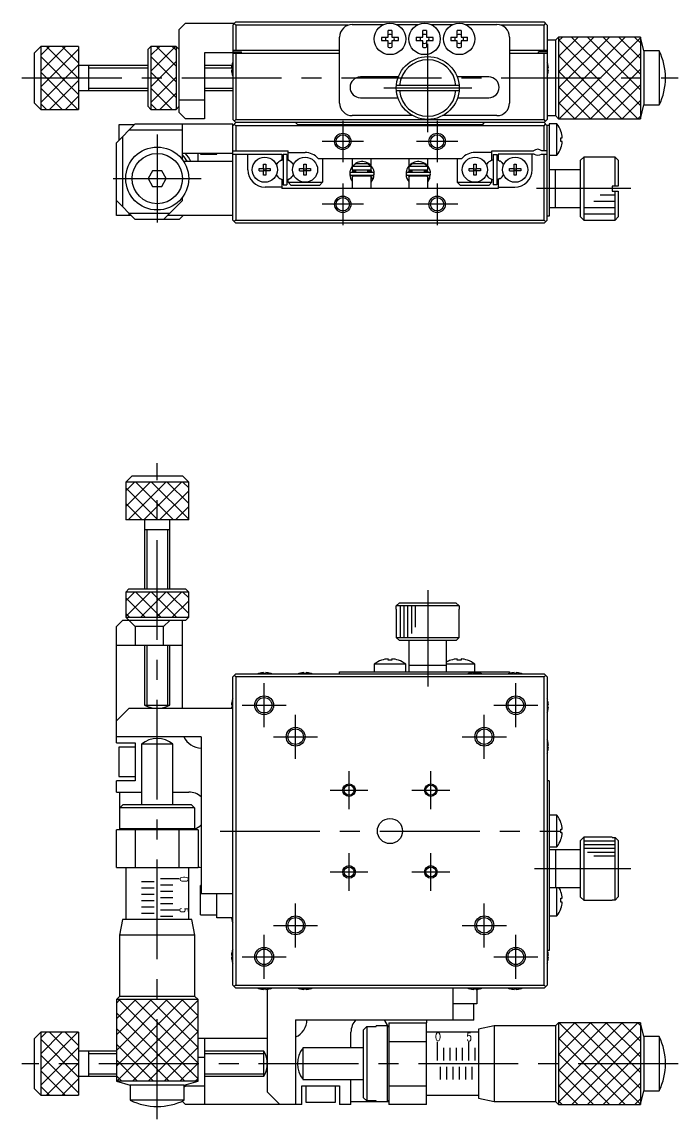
# Model space of a CAD drawing. Extents: x 0 to 426, y -8 to 269.
# Drawn here: x 87 to 191.3, y 94.5 to 269 of the extents above; entities that cross this region are included whole.
import ezdxf

# ---------------------------------------------------------------- set-up
doc = ezdxf.new("R2010")
doc.units = 0
doc.header["$LTSCALE"] = 0.5
doc.linetypes.add('CENTER', pattern=[50.8, 31.75, -6.35, 6.35, -6.35])
for name, color, linetype in [('MSM_CENTER', 1, 'CENTER'), ('MSM_CONTINUOUS', 7, 'CONTINUOUS'), ('MSM_NARROW', 5, 'CONTINUOUS')]:
    doc.layers.add(name, color=color, linetype=linetype)
doc.styles.get("Standard").update_dxf_attribs({"font": 'txt.shx', "height": 3, "bigfont": 'bigfont.shx'})

msp = doc.modelspace()

# ---------------------------------------------------------------- linework, layer by layer
at = {"layer": 'MSM_CENTER'}
for p, q in [((151.47, 251.49), (151.47, 265.49)), ((86.97, 260.09), (191.27, 260.09)), ((144.47, 258.49), (158.47, 258.49)), ((137.97, 253.29), (137.97, 246.69)), ((152.97, 253.29), (152.97, 246.69)), ((108.47, 251.09), (108.47, 237.09)), ((141.27, 249.99), (134.67, 249.99)), ((156.27, 249.99), (149.67, 249.99)), ((101.47, 244.09), (115.47, 244.09)), ((137.97, 243.29), (137.97, 236.69)), ((152.97, 243.29), (152.97, 236.69)), ((183.77, 242.49), (168.77, 242.49)), ((141.27, 239.99), (134.67, 239.99)), ((156.27, 239.99), (149.67, 239.99)), ((108.47, 94.53), (108.47, 198.83)), ((151.47, 178.63), (151.47, 163.33)), ((125.47, 156.83), (125.47, 163.83)), ((165.47, 156.83), (165.47, 163.83)), ((121.97, 160.33), (128.97, 160.33)), ((130.47, 151.83), (130.47, 158.83)), ((160.47, 151.83), (160.47, 158.83)), ((161.97, 160.33), (168.97, 160.33)), ((126.97, 155.33), (133.97, 155.33)), ((156.97, 155.33), (163.97, 155.33)), ((138.97, 143.83), (138.97, 149.83)), ((151.97, 143.83), (151.97, 149.83)), ((135.97, 146.83), (141.97, 146.83)), ((148.97, 146.83), (154.97, 146.83)), ((118.47, 140.33), (172.47, 140.33)), ((138.97, 130.83), (138.97, 136.83)), ((151.97, 130.83), (151.97, 136.83)), ((135.97, 133.83), (141.97, 133.83)), ((148.97, 133.83), (154.97, 133.83)), ((183.77, 134.33), (168.47, 134.33)), ((130.47, 121.83), (130.47, 128.83)), ((160.47, 121.83), (160.47, 128.83)), ((126.97, 125.33), (133.97, 125.33)), ((156.97, 125.33), (163.97, 125.33)), ((125.47, 116.83), (125.47, 123.83)), ((165.47, 116.83), (165.47, 123.83)), ((121.97, 120.33), (128.97, 120.33)), ((161.97, 120.33), (168.97, 120.33)), ((191.27, 103.33), (86.97, 103.33))]:
    msp.add_line(p, q, dxfattribs=at)
at = {"layer": 'MSM_CONTINUOUS'}
for p, q in [((112.97, 268.79), (111.97, 267.79)), ((112.97, 268.79), (120.77, 268.79)), ((120.47, 268.49), (120.97, 268.99)), ((120.72, 268.74), (120.97, 268.49)), ((120.97, 268.99), (169.97, 268.99)), ((169.97, 268.99), (170.47, 268.49)), ((169.97, 268.49), (170.22, 268.74)), ((111.97, 254.59), (111.97, 267.79)), ((120.47, 268.49), (120.47, 253.49)), ((138.84, 268.49), (120.97, 268.49)), ((120.97, 268.49), (120.97, 264.49)), ((139.47, 268.59), (144.49, 268.59)), ((145.17, 266.59), (145.17, 267.61)), ((145.77, 267.61), (145.77, 266.59)), ((146.45, 268.59), (149.99, 268.59)), ((150.67, 266.59), (150.67, 267.61)), ((151.27, 267.61), (151.27, 266.59)), ((151.95, 268.59), (155.49, 268.59)), ((156.17, 266.59), (156.17, 267.61)), ((156.77, 267.61), (156.77, 266.59)), ((157.45, 268.59), (162.47, 268.59)), ((169.97, 268.49), (163.09, 268.49)), ((169.97, 264.49), (169.97, 268.49)), ((170.47, 268.49), (170.47, 253.49)), ((137.47, 256.09), (137.47, 266.59)), ((144.15, 266.59), (145.17, 266.59)), ((145.17, 265.99), (144.15, 265.99)), ((145.17, 264.98), (145.17, 265.99)), ((145.77, 266.59), (146.78, 266.59)), ((145.77, 265.99), (145.77, 264.98)), ((146.78, 265.99), (145.77, 265.99)), ((149.65, 266.59), (150.67, 266.59)), ((150.67, 265.99), (149.65, 265.99)), ((150.67, 264.98), (150.67, 265.99)), ((151.27, 266.59), (152.28, 266.59)), ((151.27, 265.99), (151.27, 264.98)), ((152.28, 265.99), (151.27, 265.99)), ((155.15, 266.59), (156.17, 266.59)), ((156.17, 265.99), (155.15, 265.99)), ((156.17, 264.98), (156.17, 265.99)), ((156.77, 266.59), (157.78, 266.59)), ((156.77, 265.99), (156.77, 264.98)), ((157.78, 265.99), (156.77, 265.99)), ((164.47, 266.59), (164.47, 256.09)), ((171.77, 266.09), (170.47, 266.09)), ((172.27, 266.59), (171.77, 266.09)), ((171.77, 266.09), (171.77, 254.09)), ((172.27, 266.59), (172.27, 253.59)), ((185.27, 266.59), (172.27, 266.59)), ((185.27, 266.59), (185.27, 253.59)), ((185.85, 264.39), (185.27, 266.59)), ((89.97, 265.09), (88.97, 264.09)), ((88.97, 256.09), (88.97, 264.09)), ((89.97, 265.09), (89.97, 255.09)), ((95.97, 265.09), (89.97, 265.09)), ((95.97, 265.09), (95.97, 255.09)), ((107.47, 265.09), (106.97, 264.59)), ((106.97, 264.59), (106.97, 255.59)), ((107.47, 265.09), (107.47, 255.09)), ((111.47, 265.09), (107.47, 265.09)), ((111.47, 265.09), (111.47, 255.09)), ((111.97, 264.59), (111.47, 265.09)), ((115.97, 264.09), (115.97, 253.59)), ((120.47, 264.09), (115.97, 264.09)), ((120.47, 264.49), (137.47, 264.49)), ((120.47, 264.24), (121.87, 264.24)), ((137.47, 263.99), (120.47, 263.99)), ((120.97, 263.99), (120.97, 253.49)), ((121.87, 263.99), (121.87, 264.24)), ((164.47, 264.49), (170.47, 264.49)), ((170.47, 263.99), (164.47, 263.99)), ((170.47, 264.24), (169.07, 264.24)), ((169.07, 263.99), (169.07, 264.24)), ((169.97, 253.49), (169.97, 263.99)), ((185.85, 264.39), (185.85, 255.79)), ((188.27, 264.39), (185.85, 264.39)), ((188.27, 264.39), (188.27, 255.79)), ((106.97, 262.09), (95.97, 262.09)), ((97.57, 262.09), (97.57, 258.09)), ((120.33, 262.09), (115.97, 262.09)), ((120.39, 262.38), (120.4, 262.38)), ((170.53, 262.38), (170.54, 262.38)), ((120.28, 261.67), (120.4, 261.67)), ((120.4, 261.31), (120.28, 261.31)), ((120.4, 260.61), (120.39, 260.6)), ((120.4, 261.67), (120.4, 261.31)), ((146.78, 260.24), (140.77, 260.24)), ((161.17, 260.24), (156.15, 260.24)), ((170.53, 261.67), (170.66, 261.67)), ((170.53, 261.31), (170.53, 261.67)), ((170.66, 261.31), (170.53, 261.31)), ((170.54, 260.6), (170.53, 260.61)), ((156.45, 258.89), (146.48, 258.89)), ((95.97, 258.09), (106.97, 258.09)), ((111.97, 256.59), (115.97, 256.59)), ((115.97, 258.09), (120.47, 258.09)), ((140.77, 256.94), (146.71, 256.94)), ((146.48, 258.09), (156.45, 258.09)), ((156.22, 256.94), (161.17, 256.94)), ((88.97, 256.09), (89.97, 255.09)), ((89.97, 255.09), (95.97, 255.09)), ((106.97, 255.59), (107.47, 255.09)), ((107.47, 255.09), (111.47, 255.09)), ((111.47, 255.09), (111.97, 255.59)), ((185.27, 253.59), (185.85, 255.79)), ((185.85, 255.79), (188.27, 255.79)), ((112.97, 253.59), (111.97, 254.59)), ((115.97, 253.59), (112.97, 253.59)), ((120.97, 252.99), (120.47, 253.49)), ((120.47, 252.49), (120.97, 252.99)), ((120.97, 253.49), (120.72, 253.24)), ((120.97, 253.49), (169.97, 253.49)), ((169.97, 252.99), (120.97, 252.99)), ((130.82, 252.64), (130.47, 252.99)), ((149.09, 254.09), (139.47, 254.09)), ((162.47, 254.09), (153.84, 254.09)), ((160.47, 252.99), (160.12, 252.64)), ((170.22, 253.24), (169.97, 253.49)), ((170.47, 253.49), (169.97, 252.99)), ((169.97, 252.99), (170.47, 252.49)), ((170.47, 254.09), (171.77, 254.09)), ((171.77, 254.09), (172.27, 253.59)), ((172.27, 253.68), (172.35, 253.59)), ((172.27, 253.59), (185.27, 253.59)), ((104.97, 252.79), (101.97, 249.79)), ((104.82, 252.64), (102.37, 252.64)), ((102.37, 252.64), (102.37, 250.19)), ((112.47, 251.79), (103.97, 251.79)), ((104.97, 252.79), (120.47, 252.79)), ((112.47, 247.09), (112.47, 252.79)), ((120.47, 248.09), (120.47, 252.79)), ((120.72, 252.74), (120.97, 252.49)), ((169.97, 252.49), (120.97, 252.49)), ((120.97, 252.49), (120.97, 248.49)), ((160.12, 252.64), (130.82, 252.64)), ((169.97, 252.49), (170.22, 252.74)), ((169.97, 248.49), (169.97, 252.49)), ((170.47, 237.49), (170.47, 252.59)), ((170.47, 252.59), (170.77, 252.59)), ((170.77, 252.79), (170.77, 238.09)), ((171.99, 252.79), (170.77, 252.79)), ((171.99, 247.79), (171.99, 252.79)), ((172.63, 251.61), (172.63, 251.64)), ((101.97, 238.19), (101.97, 249.79)), ((102.97, 250.79), (102.97, 239.59)), ((172.63, 249.99), (172.63, 250.59)), ((172.63, 250.59), (172.84, 250.59)), ((172.84, 249.99), (172.63, 249.99)), ((120.47, 248.09), (112.47, 248.09)), ((114.97, 246.79), (114.97, 248.09)), ((115.37, 248.09), (115.37, 247.94)), ((115.37, 247.94), (117.97, 247.94)), ((117.97, 247.94), (117.97, 248.09)), ((120.47, 248.49), (129.27, 248.49)), ((120.47, 237.49), (120.47, 247.99)), ((120.47, 247.99), (128.27, 247.99)), ((120.97, 247.99), (120.97, 237.49)), ((122.87, 245.49), (122.87, 247.99)), ((128.27, 247.99), (128.27, 247.04)), ((128.47, 247.89), (128.47, 243.09)), ((129.07, 247.89), (128.47, 247.89)), ((129.07, 247.89), (129.07, 243.09)), ((129.27, 247.04), (129.27, 248.49)), ((129.27, 248.24), (131.97, 248.24)), ((161.67, 248.24), (158.97, 248.24)), ((161.67, 248.49), (168.3, 248.49)), ((161.67, 247.04), (161.67, 248.49)), ((161.87, 247.89), (161.87, 243.09)), ((161.87, 247.89), (162.47, 247.89)), ((162.47, 247.89), (162.47, 243.09)), ((168.37, 247.99), (162.67, 247.99)), ((162.67, 247.99), (162.67, 247.04)), ((168.07, 245.49), (168.07, 247.99)), ((169.57, 247.99), (170.47, 247.99)), ((170.47, 248.49), (169.63, 248.49)), ((169.97, 237.49), (169.97, 247.99)), ((170.77, 247.79), (171.99, 247.79)), ((172.63, 248.94), (172.63, 248.98)), ((120.47, 246.79), (112.67, 246.79)), ((125.39, 246.38), (125.75, 246.38)), ((125.39, 245.67), (125.39, 246.38)), ((125.75, 246.38), (125.75, 245.67)), ((128.27, 247.04), (127.97, 246.87)), ((129.56, 246.87), (129.27, 247.04)), ((131.79, 246.38), (132.15, 246.38)), ((131.79, 245.67), (131.79, 246.38)), ((132.15, 246.38), (132.15, 245.67)), ((134.04, 247.29), (156.89, 247.29)), ((134.77, 247.29), (134.77, 243.49)), ((140.04, 246.51), (139.46, 245.99)), ((139.47, 247.29), (139.47, 245.49)), ((139.52, 245.99), (140.05, 246.49)), ((140.05, 246.49), (141.88, 246.49)), ((141.88, 246.49), (142.41, 245.99)), ((142.47, 246.15), (142.47, 247.29)), ((142.47, 246.15), (142.47, 246.15)), ((142.47, 246.15), (142.47, 246.15)), ((148.47, 247.29), (148.47, 246.08)), ((148.47, 246.08), (148.47, 246.07)), ((148.47, 246.07), (148.47, 246.07)), ((148.52, 245.99), (149.05, 246.49)), ((149.05, 246.49), (150.88, 246.49)), ((150.88, 246.49), (151.41, 245.99)), ((151.47, 246.09), (151.47, 247.29)), ((151.47, 246.09), (151.47, 246.09)), ((156.17, 247.29), (156.17, 243.49)), ((158.79, 245.67), (158.79, 246.38)), ((158.79, 246.38), (159.15, 246.38)), ((159.15, 246.38), (159.15, 245.67)), ((161.37, 246.87), (161.67, 247.04)), ((162.67, 247.04), (162.96, 246.87)), ((165.19, 245.67), (165.19, 246.38)), ((165.19, 246.38), (165.55, 246.38)), ((165.55, 246.38), (165.55, 245.67)), ((176.27, 247.49), (175.77, 246.99)), ((175.77, 237.99), (175.77, 246.99)), ((176.27, 247.49), (176.27, 237.49)), ((181.27, 247.49), (176.27, 247.49)), ((181.27, 242.89), (181.27, 247.49)), ((181.77, 246.99), (181.27, 247.49)), ((181.77, 246.99), (181.77, 242.89)), ((107.74, 245.34), (107.02, 244.09)), ((109.19, 245.34), (107.74, 245.34)), ((109.91, 244.09), (109.19, 245.34)), ((124.68, 245.31), (124.68, 245.67)), ((124.68, 245.67), (125.39, 245.67)), ((124.68, 245.31), (125.39, 245.31)), ((125.4, 245.66), (125.39, 245.67)), ((125.4, 245.32), (125.39, 245.31)), ((125.39, 244.61), (125.39, 245.31)), ((125.75, 244.61), (125.39, 244.61)), ((125.4, 245.32), (125.4, 245.66)), ((125.4, 245.66), (125.73, 245.66)), ((125.73, 245.32), (125.4, 245.32)), ((125.73, 245.66), (125.75, 245.67)), ((125.73, 245.66), (125.73, 245.32)), ((125.73, 245.32), (125.75, 245.31)), ((125.75, 245.67), (126.45, 245.67)), ((126.45, 245.31), (125.75, 245.31)), ((125.75, 245.31), (125.75, 244.61)), ((126.45, 245.67), (126.45, 245.31)), ((131.08, 245.67), (131.79, 245.67)), ((131.08, 245.31), (131.08, 245.67)), ((131.08, 245.31), (131.79, 245.31)), ((131.8, 245.66), (131.79, 245.67)), ((131.8, 245.32), (131.79, 245.31)), ((131.79, 244.61), (131.79, 245.31)), ((132.15, 244.61), (131.79, 244.61)), ((131.8, 245.66), (132.13, 245.66)), ((131.8, 245.32), (131.8, 245.66)), ((132.13, 245.32), (131.8, 245.32)), ((132.13, 245.66), (132.15, 245.67)), ((132.13, 245.66), (132.13, 245.32)), ((132.13, 245.32), (132.15, 245.31)), ((132.15, 245.67), (132.85, 245.67)), ((132.85, 245.31), (132.15, 245.31)), ((132.15, 245.31), (132.15, 244.61)), ((132.85, 245.67), (132.85, 245.31)), ((139.08, 244.81), (139.09, 244.71)), ((142.78, 245.03), (139.28, 245.03)), ((139.28, 244.63), (142.78, 244.63)), ((142.47, 245.99), (139.47, 245.99)), ((139.47, 245.49), (142.47, 245.49)), ((139.47, 244.49), (139.47, 242.49)), ((142.47, 244.49), (139.47, 244.49)), ((139.49, 245.03), (139.63, 245.49)), ((139.52, 244.49), (139.49, 244.63)), ((139.55, 245.29), (139.97, 245.29)), ((139.63, 244.49), (139.88, 244.63)), ((139.97, 245.49), (139.97, 245.03)), ((139.97, 244.63), (139.97, 244.49)), ((141.97, 245.03), (141.97, 245.49)), ((141.97, 245.29), (142.47, 245.29)), ((141.97, 244.49), (141.97, 244.63)), ((142.18, 244.63), (142.43, 244.49)), ((142.43, 245.49), (142.57, 245.03)), ((142.47, 245.49), (142.47, 245.99)), ((142.47, 245.29), (142.47, 245.42)), ((142.47, 242.49), (142.47, 244.49)), ((142.47, 244.43), (142.47, 244.24)), ((142.81, 244.63), (142.81, 244.63)), ((142.83, 244.6), (142.81, 244.63)), ((142.82, 244.06), (142.98, 244.8)), ((142.84, 244.57), (142.83, 244.6)), ((142.85, 244.53), (142.84, 244.57)), ((142.86, 244.5), (142.85, 244.53)), ((142.87, 244.47), (142.86, 244.5)), ((142.87, 244.43), (142.87, 244.47)), ((142.88, 244.4), (142.87, 244.43)), ((142.87, 244.23), (142.88, 244.26)), ((142.88, 244.36), (142.88, 244.4)), ((142.88, 244.33), (142.88, 244.36)), ((142.88, 244.3), (142.88, 244.33)), ((142.88, 244.26), (142.88, 244.3)), ((148.02, 244.82), (148.03, 244.72)), ((151.72, 245.04), (148.22, 245.04)), ((148.22, 244.64), (151.72, 244.64)), ((148.44, 245.04), (148.57, 245.49)), ((148.46, 244.49), (148.44, 244.64)), ((148.47, 244.48), (148.46, 244.49)), ((148.47, 245.99), (148.47, 245.49)), ((151.47, 245.99), (148.47, 245.99)), ((148.47, 245.49), (151.47, 245.49)), ((151.47, 244.49), (148.47, 244.49)), ((148.47, 244.49), (148.47, 242.49)), ((148.49, 245.29), (148.97, 245.29)), ((148.57, 244.49), (148.82, 244.64)), ((148.97, 245.49), (148.97, 245.04)), ((148.97, 244.64), (148.97, 244.49)), ((150.97, 245.04), (150.97, 245.49)), ((150.97, 245.29), (151.47, 245.29)), ((150.97, 244.49), (150.97, 244.64)), ((151.12, 244.64), (151.38, 244.49)), ((151.38, 245.49), (151.51, 245.04)), ((151.47, 245.49), (151.47, 245.99)), ((151.47, 242.49), (151.47, 244.49)), ((151.76, 244.64), (151.75, 244.64)), ((151.76, 244.07), (151.92, 244.81)), ((151.77, 244.61), (151.76, 244.64)), ((151.78, 244.58), (151.77, 244.61)), ((151.79, 244.54), (151.78, 244.58)), ((151.8, 244.51), (151.79, 244.54)), ((151.81, 244.48), (151.8, 244.51)), ((151.81, 244.44), (151.81, 244.48)), ((151.82, 244.41), (151.81, 244.44)), ((151.81, 244.24), (151.82, 244.27)), ((151.82, 244.38), (151.82, 244.41)), ((151.82, 244.34), (151.82, 244.38)), ((151.82, 244.31), (151.82, 244.34)), ((151.82, 244.27), (151.82, 244.31)), ((158.08, 245.67), (158.79, 245.67)), ((158.08, 245.31), (158.08, 245.67)), ((158.08, 245.31), (158.79, 245.31)), ((158.8, 245.66), (158.79, 245.67)), ((158.8, 245.32), (158.79, 245.31)), ((158.79, 244.61), (158.79, 245.31)), ((159.15, 244.61), (158.79, 244.61)), ((158.8, 245.32), (158.8, 245.66)), ((158.8, 245.66), (159.13, 245.66)), ((159.13, 245.32), (158.8, 245.32)), ((159.13, 245.66), (159.15, 245.67)), ((159.13, 245.66), (159.13, 245.32)), ((159.13, 245.32), (159.15, 245.31)), ((159.15, 245.67), (159.85, 245.67)), ((159.85, 245.31), (159.15, 245.31)), ((159.15, 245.31), (159.15, 244.61)), ((159.85, 245.67), (159.85, 245.31)), ((164.48, 245.31), (164.48, 245.67)), ((164.48, 245.67), (165.19, 245.67)), ((164.48, 245.31), (165.19, 245.31)), ((165.2, 245.66), (165.19, 245.67)), ((165.2, 245.32), (165.19, 245.31)), ((165.19, 244.61), (165.19, 245.31)), ((165.55, 244.61), (165.19, 244.61)), ((165.2, 245.32), (165.2, 245.66)), ((165.2, 245.66), (165.53, 245.66)), ((165.53, 245.32), (165.2, 245.32)), ((165.53, 245.66), (165.55, 245.67)), ((165.53, 245.66), (165.53, 245.32)), ((165.53, 245.32), (165.55, 245.31)), ((165.55, 245.67), (166.25, 245.67)), ((166.25, 245.31), (165.55, 245.31)), ((165.55, 245.31), (165.55, 244.61)), ((166.25, 245.67), (166.25, 245.31)), ((175.77, 245.49), (170.77, 245.49)), ((171.77, 239.49), (171.77, 245.49)), ((107.02, 244.09), (107.74, 242.84)), ((107.74, 242.84), (109.19, 242.84)), ((109.19, 242.84), (109.91, 244.09)), ((128.27, 242.74), (125.62, 242.74)), ((127.97, 244.12), (128.27, 243.95)), ((128.27, 243.95), (128.27, 242.49)), ((128.47, 243.09), (129.07, 243.09)), ((129.27, 243.95), (129.56, 244.12)), ((129.27, 243.49), (129.27, 243.95)), ((129.27, 243.49), (134.77, 243.49)), ((129.77, 242.99), (129.27, 243.49)), ((134.27, 242.99), (129.77, 242.99)), ((134.77, 243.49), (134.27, 242.99)), ((139.22, 244.12), (139.22, 244.12)), ((139.22, 244.12), (139.22, 244.12)), ((139.22, 244.12), (139.22, 244.11)), ((139.22, 244.12), (139.22, 244.12)), ((139.22, 244.12), (139.22, 244.12)), ((139.22, 244.12), (139.22, 244.12)), ((139.22, 244.11), (139.24, 244.06)), ((139.22, 244.11), (139.22, 244.11)), ((139.22, 244.11), (139.22, 244.11)), ((139.24, 244.06), (139.24, 244.06)), ((139.24, 244.06), (139.24, 244.06)), ((139.24, 244.06), (139.26, 244.01)), ((142.47, 244.2), (142.47, 244.21)), ((142.48, 244.2), (142.47, 244.2)), ((142.82, 244.05), (142.47, 244.19)), ((142.47, 243.51), (142.82, 244.06)), ((142.48, 244.19), (142.48, 244.2)), ((142.49, 244.19), (142.48, 244.19)), ((142.5, 244.18), (142.49, 244.19)), ((142.51, 244.18), (142.5, 244.18)), ((142.52, 244.17), (142.51, 244.18)), ((142.53, 244.16), (142.52, 244.17)), ((142.54, 244.16), (142.53, 244.16)), ((142.56, 244.15), (142.54, 244.16)), ((142.57, 244.15), (142.56, 244.15)), ((142.58, 244.14), (142.57, 244.15)), ((142.6, 244.13), (142.58, 244.14)), ((142.61, 244.13), (142.6, 244.13)), ((142.63, 244.12), (142.61, 244.13)), ((142.64, 244.11), (142.63, 244.12)), ((142.65, 244.11), (142.64, 244.11)), ((142.67, 244.1), (142.65, 244.11)), ((142.68, 244.1), (142.67, 244.1)), ((142.7, 244.09), (142.68, 244.1)), ((142.71, 244.09), (142.7, 244.09)), ((142.72, 244.08), (142.71, 244.09)), ((142.74, 244.08), (142.72, 244.08)), ((142.75, 244.07), (142.74, 244.08)), ((142.76, 244.07), (142.75, 244.07)), ((142.77, 244.07), (142.76, 244.07)), ((142.78, 244.06), (142.77, 244.07)), ((142.79, 244.06), (142.78, 244.06)), ((142.8, 244.06), (142.79, 244.06)), ((142.8, 244.06), (142.8, 244.06)), ((142.81, 244.06), (142.8, 244.06)), ((142.82, 244.06), (142.81, 244.06)), ((142.82, 244.06), (142.84, 244.09)), ((142.82, 244.06), (142.82, 244.06)), ((142.82, 244.06), (142.82, 244.06)), ((142.82, 244.06), (142.82, 244.06)), ((142.82, 244.06), (142.82, 244.06)), ((142.84, 244.09), (142.85, 244.13)), ((142.85, 244.13), (142.86, 244.16)), ((142.86, 244.16), (142.87, 244.19)), ((142.87, 244.19), (142.87, 244.23)), ((148.16, 244.13), (148.16, 244.12)), ((148.16, 244.13), (148.16, 244.13)), ((148.16, 244.13), (148.16, 244.13)), ((148.16, 244.13), (148.16, 244.13)), ((148.16, 244.13), (148.16, 244.13)), ((148.16, 244.13), (148.16, 244.13)), ((148.16, 244.12), (148.18, 244.07)), ((148.16, 244.12), (148.16, 244.12)), ((148.16, 244.12), (148.16, 244.12)), ((148.18, 244.07), (148.18, 244.08)), ((148.18, 244.08), (148.18, 244.08)), ((148.18, 244.07), (148.21, 244.02)), ((151.48, 244.17), (151.47, 244.18)), ((151.76, 244.07), (151.47, 244.17)), ((151.47, 243.59), (151.77, 244.07)), ((151.49, 244.17), (151.48, 244.17)), ((151.5, 244.16), (151.49, 244.17)), ((151.52, 244.15), (151.5, 244.16)), ((151.53, 244.15), (151.52, 244.15)), ((151.54, 244.14), (151.53, 244.15)), ((151.56, 244.13), (151.54, 244.14)), ((151.57, 244.13), (151.56, 244.13)), ((151.59, 244.12), (151.57, 244.13)), ((151.6, 244.12), (151.59, 244.12)), ((151.62, 244.11), (151.6, 244.12)), ((151.63, 244.1), (151.62, 244.11)), ((151.65, 244.1), (151.63, 244.1)), ((151.66, 244.09), (151.65, 244.1)), ((151.67, 244.09), (151.66, 244.09)), ((151.69, 244.09), (151.67, 244.09)), ((151.7, 244.08), (151.69, 244.09)), ((151.71, 244.08), (151.7, 244.08)), ((151.72, 244.08), (151.71, 244.08)), ((151.73, 244.07), (151.72, 244.08)), ((151.74, 244.07), (151.73, 244.07)), ((151.75, 244.07), (151.74, 244.07)), ((151.75, 244.07), (151.75, 244.07)), ((151.76, 244.07), (151.75, 244.07)), ((151.76, 244.07), (151.76, 244.07)), ((151.76, 244.07), (151.76, 244.07)), ((151.77, 244.07), (151.76, 244.07)), ((151.76, 244.07), (151.76, 244.07)), ((151.77, 244.07), (151.78, 244.1)), ((151.77, 244.08), (151.77, 244.07)), ((151.78, 244.1), (151.79, 244.14)), ((151.79, 244.14), (151.8, 244.17)), ((151.8, 244.17), (151.81, 244.2)), ((151.81, 244.2), (151.81, 244.24)), ((156.17, 243.49), (161.67, 243.49)), ((156.67, 242.99), (156.17, 243.49)), ((161.17, 242.99), (156.67, 242.99)), ((161.67, 243.49), (161.17, 242.99)), ((161.67, 243.95), (161.37, 244.12)), ((161.67, 243.49), (161.67, 243.95)), ((162.47, 243.09), (161.87, 243.09)), ((162.96, 244.12), (162.67, 243.95)), ((162.67, 243.95), (162.67, 242.49)), ((162.67, 242.74), (165.32, 242.74)), ((181.77, 242.89), (180.77, 242.89)), ((180.77, 242.89), (180.77, 242.09)), ((112.47, 240.59), (112.47, 241.09)), ((162.67, 242.49), (128.27, 242.49)), ((180.77, 242.09), (181.77, 242.09)), ((181.27, 237.49), (181.27, 242.09)), ((181.77, 242.09), (181.77, 237.99)), ((101.97, 240.59), (104.97, 237.59)), ((109.47, 237.59), (112.47, 240.59)), ((170.77, 239.49), (175.77, 239.49)), ((104.37, 238.19), (101.97, 238.19)), ((103.97, 238.59), (110.47, 238.59)), ((103.97, 238.59), (103.97, 238.19)), ((111.97, 237.59), (104.97, 237.59)), ((120.47, 238.19), (110.07, 238.19)), ((111.97, 237.59), (112.57, 238.19)), ((120.97, 236.99), (120.47, 237.49)), ((120.97, 237.49), (120.72, 237.24)), ((120.97, 237.49), (169.97, 237.49)), ((170.22, 237.24), (169.97, 237.49)), ((170.47, 237.49), (169.97, 236.99)), ((170.77, 238.09), (170.47, 238.09)), ((175.77, 237.99), (176.27, 237.49)), ((176.27, 237.49), (181.27, 237.49)), ((181.27, 237.49), (181.77, 237.99)), ((169.97, 236.99), (120.97, 236.99)), ((104.47, 196.83), (103.47, 195.83)), ((113.47, 195.83), (103.47, 195.83)), ((103.47, 195.83), (103.47, 189.83)), ((104.47, 196.83), (112.47, 196.83)), ((113.47, 195.83), (112.47, 196.83)), ((113.47, 189.83), (113.47, 195.83)), ((103.47, 189.92), (103.56, 189.83)), ((113.47, 189.83), (103.47, 189.83)), ((106.47, 189.83), (106.47, 178.83)), ((110.47, 178.83), (110.47, 189.83)), ((110.47, 188.23), (106.47, 188.23)), ((103.97, 178.83), (103.47, 178.33)), ((113.47, 178.33), (103.47, 178.33)), ((103.47, 178.33), (103.47, 174.33)), ((103.97, 178.83), (112.97, 178.83)), ((113.47, 178.33), (112.97, 178.83)), ((113.47, 174.33), (113.47, 178.33)), ((146.48, 176.13), (146.98, 176.63)), ((146.98, 176.63), (155.95, 176.63)), ((155.95, 176.63), (156.45, 176.13)), ((146.47, 175.63), (146.47, 171.13)), ((146.47, 175.63), (146.48, 175.63)), ((156.45, 176.13), (146.48, 176.13)), ((146.48, 175.63), (146.48, 176.13)), ((156.45, 176.13), (156.45, 175.63)), ((156.45, 175.63), (156.47, 175.63)), ((156.47, 171.13), (156.47, 175.63)), ((101.97, 172.83), (102.97, 173.83)), ((101.97, 154.33), (101.97, 172.83)), ((112.97, 173.83), (102.97, 173.83)), ((103.47, 174.33), (113.47, 174.33)), ((103.47, 174.33), (104.97, 172.83)), ((109.47, 172.83), (104.97, 172.83)), ((104.97, 172.83), (104.97, 169.83)), ((109.47, 172.83), (110.47, 173.83)), ((109.47, 169.83), (109.47, 172.83)), ((112.47, 159.83), (112.47, 173.83)), ((112.97, 173.83), (113.47, 174.33)), ((146.47, 171.13), (156.47, 171.13)), ((146.47, 171.13), (146.97, 170.63)), ((155.97, 170.63), (156.47, 171.13)), ((112.47, 169.83), (101.97, 169.83)), ((106.47, 169.83), (106.47, 160.36)), ((110.47, 160.36), (110.47, 169.83)), ((155.97, 170.63), (146.97, 170.63)), ((148.47, 170.63), (148.47, 165.63)), ((154.47, 165.63), (154.47, 170.63)), ((144.15, 167.49), (144.12, 167.49)), ((145.17, 167.49), (145.17, 167.7)), ((145.77, 167.49), (145.17, 167.49)), ((145.77, 167.7), (145.77, 167.49)), ((146.82, 167.49), (146.78, 167.49)), ((155.15, 167.49), (155.12, 167.49)), ((156.17, 167.49), (156.17, 167.7)), ((156.77, 167.49), (156.17, 167.49)), ((156.77, 167.7), (156.77, 167.49)), ((157.82, 167.49), (157.78, 167.49)), ((147.97, 166.85), (142.97, 166.85)), ((142.97, 166.85), (142.97, 165.63)), ((147.97, 165.63), (147.97, 166.85)), ((154.47, 166.63), (148.47, 166.63)), ((158.97, 166.85), (154.47, 166.85)), ((158.97, 165.63), (158.97, 166.85)), ((120.97, 165.33), (120.47, 164.83)), ((120.47, 115.83), (120.47, 164.83)), ((120.97, 164.83), (120.72, 165.08)), ((120.97, 165.33), (169.97, 165.33)), ((169.97, 164.83), (120.97, 164.83)), ((120.97, 164.83), (120.97, 115.83)), ((124.68, 165.4), (124.68, 165.4)), ((125.39, 165.4), (125.39, 165.52)), ((125.75, 165.4), (125.39, 165.4)), ((125.75, 165.52), (125.75, 165.4)), ((126.45, 165.4), (126.45, 165.4)), ((131.08, 165.4), (131.08, 165.4)), ((131.79, 165.4), (131.79, 165.52)), ((132.15, 165.4), (131.79, 165.4)), ((132.15, 165.52), (132.15, 165.4)), ((132.85, 165.4), (132.85, 165.4)), ((137.47, 165.33), (137.47, 165.63)), ((137.47, 165.63), (164.47, 165.63)), ((158.08, 165.4), (158.08, 165.4)), ((158.79, 165.4), (158.79, 165.52)), ((159.15, 165.4), (158.79, 165.4)), ((159.15, 165.52), (159.15, 165.4)), ((159.85, 165.4), (159.85, 165.4)), ((164.47, 165.63), (164.47, 165.4)), ((164.48, 165.4), (164.48, 165.4)), ((165.19, 165.4), (165.19, 165.52)), ((165.55, 165.4), (165.19, 165.4)), ((165.55, 165.52), (165.55, 165.4)), ((166.25, 165.4), (166.25, 165.4)), ((170.47, 164.83), (169.97, 165.33)), ((170.22, 165.08), (169.97, 164.83)), ((169.97, 115.83), (169.97, 164.83)), ((170.47, 164.83), (170.47, 115.83)), ((120.39, 161.11), (120.4, 161.11)), ((170.53, 161.11), (170.54, 161.11)), ((103.97, 159.83), (101.97, 157.83)), ((120.47, 159.83), (103.97, 159.83)), ((106.47, 160.36), (110.47, 160.36)), ((120.28, 160.41), (120.4, 160.41)), ((120.4, 160.05), (120.28, 160.05)), ((120.4, 160.41), (120.4, 160.05)), ((170.53, 160.41), (170.66, 160.41)), ((170.53, 160.05), (170.53, 160.41)), ((170.66, 160.05), (170.53, 160.05)), ((170.54, 159.34), (170.53, 159.34)), ((115.47, 155.33), (101.97, 155.33)), ((115.47, 155.33), (115.47, 130.33)), ((101.97, 154.33), (104.97, 154.33)), ((104.97, 153.68), (102.37, 153.68)), ((102.37, 153.68), (102.37, 148.98)), ((104.97, 154.33), (104.97, 148.33)), ((110.97, 154.15), (105.97, 154.15)), ((105.97, 154.15), (105.97, 144.53)), ((110.97, 144.53), (110.97, 154.15)), ((170.53, 154.71), (170.54, 154.71)), ((170.53, 154.01), (170.66, 154.01)), ((170.53, 153.65), (170.53, 154.01)), ((170.66, 153.65), (170.53, 153.65)), ((170.54, 152.94), (170.53, 152.94)), ((104.97, 148.33), (101.97, 148.33)), ((101.97, 146.53), (101.97, 148.33)), ((102.37, 148.98), (104.97, 148.98)), ((170.77, 148.33), (170.47, 148.33)), ((170.77, 148.33), (170.77, 121.33)), ((101.97, 146.53), (105.97, 146.53)), ((102.47, 146.53), (102.47, 140.53)), ((110.97, 146.53), (113.47, 146.53)), ((102.55, 144.03), (103.06, 144.53)), ((114.38, 144.03), (102.55, 144.03)), ((102.55, 142.53), (102.55, 144.03)), ((103.06, 144.53), (113.87, 144.53)), ((113.87, 144.53), (114.38, 144.03)), ((114.38, 144.03), (114.38, 142.53)), ((102.47, 142.53), (102.55, 142.53)), ((114.38, 142.53), (114.47, 142.53)), ((114.47, 140.73), (114.47, 142.53)), ((171.99, 142.83), (170.77, 142.83)), ((171.99, 137.83), (171.99, 142.83)), ((172.63, 141.64), (172.63, 141.68)), ((114.97, 140.53), (101.97, 140.53)), ((101.97, 134.53), (101.97, 140.53)), ((102.47, 140.73), (114.47, 140.73)), ((102.47, 140.73), (102.67, 140.53)), ((104.97, 140.53), (104.97, 134.53)), ((111.97, 134.53), (111.97, 140.53)), ((114.27, 140.53), (114.47, 140.73)), ((114.97, 140.53), (114.97, 134.53)), ((172.63, 140.63), (172.84, 140.63)), ((172.63, 140.03), (172.63, 140.63)), ((172.84, 140.03), (172.63, 140.03)), ((172.63, 138.98), (172.63, 139.01)), ((176.27, 139.33), (175.77, 138.83)), ((175.77, 129.83), (175.77, 138.83)), ((176.27, 139.33), (176.27, 129.33)), ((180.77, 139.33), (176.27, 139.33)), ((180.77, 139.33), (180.77, 139.31)), ((180.77, 139.31), (181.27, 139.31)), ((181.27, 129.34), (181.27, 139.31)), ((181.27, 139.31), (181.77, 138.81)), ((181.77, 138.81), (181.77, 129.84)), ((170.77, 137.83), (171.99, 137.83)), ((175.77, 137.33), (170.77, 137.33)), ((171.77, 137.33), (171.77, 131.33)), ((101.97, 134.53), (114.97, 134.53)), ((103.47, 134.53), (103.47, 126.28)), ((113.47, 126.28), (113.47, 134.53)), ((108.97, 132.78), (111.97, 132.78)), ((105.97, 132.28), (107.97, 132.28)), ((105.97, 131.28), (107.97, 131.28)), ((108.97, 131.78), (110.97, 131.78)), ((115.37, 126.98), (115.37, 131.68)), ((115.47, 131.68), (115.37, 131.68)), ((170.77, 131.33), (175.77, 131.33)), ((171.99, 126.83), (171.99, 131.33)), ((105.97, 130.28), (107.97, 130.28)), ((105.97, 129.28), (107.97, 129.28)), ((108.97, 130.78), (110.97, 130.78)), ((108.97, 129.78), (110.97, 129.78)), ((120.47, 130.33), (115.47, 130.33)), ((117.97, 126.53), (117.97, 130.33)), ((172.63, 130.64), (172.63, 130.68)), ((172.63, 129.63), (172.84, 129.63)), ((172.63, 129.03), (172.63, 129.63)), ((175.77, 129.83), (176.27, 129.33)), ((176.27, 129.33), (180.77, 129.33)), ((180.77, 129.34), (180.77, 129.33)), ((181.27, 129.34), (180.77, 129.34)), ((181.77, 129.84), (181.27, 129.34)), ((105.97, 128.28), (107.97, 128.28)), ((108.97, 128.78), (110.97, 128.78)), ((108.97, 127.78), (111.97, 127.78)), ((172.84, 129.03), (172.63, 129.03)), ((172.63, 127.98), (172.63, 128.01)), ((102.97, 126.28), (102.47, 123.78)), ((113.97, 126.28), (102.97, 126.28)), ((105.97, 127.28), (107.97, 127.28)), ((108.97, 126.78), (110.97, 126.78)), ((114.47, 123.78), (113.97, 126.28)), ((115.37, 126.98), (117.97, 126.98)), ((120.47, 126.53), (117.97, 126.53)), ((120.4, 125.94), (120.39, 125.94)), ((170.77, 126.83), (171.99, 126.83)), ((114.47, 123.78), (102.47, 123.78)), ((102.47, 123.78), (102.47, 114.03)), ((114.47, 114.03), (114.47, 123.78)), ((120.28, 120.61), (120.4, 120.61)), ((120.39, 121.31), (120.4, 121.31)), ((120.4, 120.61), (120.4, 120.25)), ((170.77, 121.33), (170.47, 121.33)), ((170.53, 121.31), (170.54, 121.31)), ((170.53, 120.25), (170.53, 120.61)), ((170.53, 120.61), (170.66, 120.61)), ((120.4, 120.25), (120.28, 120.25)), ((120.4, 119.54), (120.39, 119.54)), ((170.66, 120.25), (170.53, 120.25)), ((170.54, 119.54), (170.53, 119.54)), ((120.47, 115.83), (120.97, 115.33)), ((120.97, 115.83), (120.72, 115.58)), ((120.97, 115.83), (169.97, 115.83)), ((169.97, 115.33), (120.97, 115.33)), ((124.68, 115.25), (124.68, 115.26)), ((125.39, 115.26), (125.75, 115.26)), ((125.39, 115.14), (125.39, 115.26)), ((125.75, 115.26), (125.75, 115.14)), ((125.97, 115.16), (125.97, 98.83)), ((126.45, 115.26), (126.45, 115.25)), ((131.08, 115.25), (131.08, 115.26)), ((131.79, 115.14), (131.79, 115.26)), ((131.79, 115.26), (132.15, 115.26)), ((132.15, 115.26), (132.15, 115.14)), ((132.85, 115.26), (132.85, 115.25)), ((155.47, 115.33), (155.47, 110.33)), ((158.08, 115.25), (158.08, 115.26)), ((158.79, 115.26), (159.15, 115.26)), ((158.79, 115.14), (158.79, 115.26)), ((159.15, 115.26), (159.15, 115.14)), ((159.85, 115.26), (159.85, 115.25)), ((164.48, 115.25), (164.48, 115.26)), ((165.19, 115.26), (165.55, 115.26)), ((165.19, 115.14), (165.19, 115.26)), ((165.55, 115.26), (165.55, 115.14)), ((166.25, 115.26), (166.25, 115.25)), ((169.97, 115.33), (170.47, 115.83)), ((170.22, 115.58), (169.97, 115.83)), ((102.47, 114.03), (101.97, 113.53)), ((114.97, 113.53), (101.97, 113.53)), ((101.97, 113.53), (101.97, 100.53)), ((114.47, 114.03), (102.47, 114.03)), ((114.97, 113.53), (114.47, 114.03)), ((114.97, 100.53), (114.97, 113.53)), ((159.27, 115.15), (159.27, 112.83)), ((159.27, 112.83), (155.47, 112.83)), ((158.82, 110.23), (158.82, 112.83)), ((130.47, 110.33), (155.47, 110.33)), ((130.47, 110.33), (130.47, 96.83)), ((154.12, 110.33), (154.12, 110.23)), ((158.82, 110.23), (154.12, 110.23)), ((89.97, 108.33), (88.97, 107.33)), ((89.97, 108.33), (89.97, 98.33)), ((95.97, 108.33), (89.97, 108.33)), ((95.97, 108.33), (95.97, 98.33)), ((139.27, 105.83), (139.27, 108.33)), ((141.27, 108.73), (141.77, 109.24)), ((141.27, 97.92), (141.27, 108.73)), ((141.77, 109.24), (141.77, 97.41)), ((141.77, 109.24), (143.27, 109.24)), ((143.27, 109.24), (143.27, 109.33)), ((145.07, 109.33), (143.27, 109.33)), ((145.07, 97.33), (145.07, 109.33)), ((145.27, 109.13), (145.07, 109.33)), ((145.27, 109.83), (151.27, 109.83)), ((145.27, 109.83), (145.27, 96.83)), ((151.27, 96.83), (151.27, 109.83)), ((159.52, 108.33), (151.27, 108.33)), ((162.02, 109.33), (159.52, 108.83)), ((159.52, 108.83), (159.52, 97.83)), ((171.77, 109.33), (162.02, 109.33)), ((162.02, 109.33), (162.02, 97.33)), ((172.27, 109.83), (171.77, 109.33)), ((171.77, 109.33), (171.77, 97.33)), ((172.27, 109.83), (172.27, 96.83)), ((185.27, 109.83), (172.27, 109.83)), ((185.27, 109.83), (185.27, 96.83)), ((185.85, 107.63), (185.27, 109.83)), ((88.97, 99.33), (88.97, 107.33)), ((125.97, 107.33), (114.97, 107.33)), ((115.97, 107.33), (115.97, 96.83)), ((151.27, 106.83), (145.27, 106.83)), ((153.02, 103.83), (153.02, 106.83)), ((158.02, 103.83), (158.02, 106.83)), ((185.85, 107.63), (185.85, 99.03)), ((188.27, 107.63), (185.85, 107.63)), ((188.27, 107.63), (188.27, 99.03)), ((101.97, 105.33), (95.97, 105.33)), ((97.57, 105.33), (97.57, 101.33)), ((125.43, 105.33), (115.97, 105.33)), ((125.43, 101.33), (125.43, 105.33)), ((141.27, 105.83), (131.64, 105.83)), ((131.64, 105.83), (131.64, 100.83)), ((154.02, 103.83), (154.02, 105.83)), ((155.02, 103.83), (155.02, 105.83)), ((156.02, 103.83), (156.02, 105.83)), ((157.02, 103.83), (157.02, 105.83)), ((159.02, 103.83), (159.02, 105.83)), ((115.97, 104.33), (114.97, 104.33)), ((95.97, 101.33), (101.97, 101.33)), ((115.97, 101.33), (125.43, 101.33)), ((153.52, 100.83), (153.52, 102.83)), ((154.52, 100.83), (154.52, 102.83)), ((155.52, 100.83), (155.52, 102.83)), ((156.52, 100.83), (156.52, 102.83)), ((157.52, 100.83), (157.52, 102.83)), ((158.52, 100.83), (158.52, 102.83)), ((114.97, 100.53), (101.97, 100.53)), ((101.97, 100.53), (104.17, 99.94)), ((112.77, 99.94), (104.17, 99.94)), ((104.17, 99.94), (104.17, 97.53)), ((112.77, 99.94), (114.97, 100.53)), ((112.77, 97.53), (112.77, 99.94)), ((112.77, 99.63), (112.97, 99.83)), ((112.97, 99.99), (112.97, 99.83)), ((112.97, 99.83), (115.97, 99.83)), ((131.47, 96.83), (131.47, 99.83)), ((131.47, 99.83), (137.47, 99.83)), ((131.64, 100.83), (141.27, 100.83)), ((132.12, 99.83), (132.12, 97.23)), ((136.82, 97.23), (136.82, 99.83)), ((137.47, 99.83), (137.47, 96.83)), ((139.27, 96.83), (139.27, 100.83)), ((145.27, 99.83), (151.27, 99.83)), ((88.97, 99.33), (89.97, 98.33)), ((89.97, 98.33), (95.97, 98.33)), ((125.97, 98.83), (127.97, 96.83)), ((141.77, 97.41), (141.27, 97.92)), ((151.27, 98.33), (159.52, 98.33)), ((159.52, 97.83), (162.02, 97.33)), ((185.27, 96.83), (185.85, 99.03)), ((185.85, 99.03), (188.27, 99.03)), ((112.77, 97.53), (104.17, 97.53)), ((112.97, 96.83), (112.42, 97.37)), ((131.47, 96.83), (112.97, 96.83)), ((132.12, 97.23), (136.82, 97.23)), ((139.27, 96.83), (137.47, 96.83)), ((139.27, 97.33), (145.27, 97.33)), ((143.27, 97.41), (141.77, 97.41)), ((143.27, 97.33), (143.27, 97.41)), ((145.07, 97.33), (145.27, 97.53)), ((151.27, 96.83), (145.27, 96.83)), ((162.02, 97.33), (171.77, 97.33)), ((171.77, 97.33), (172.27, 96.83)), ((172.27, 96.83), (185.27, 96.83))]:
    msp.add_line(p, q, dxfattribs=at)
for centre, radius in [((145.47, 266.29), 2.5), ((150.97, 266.29), 2.5), ((156.47, 266.29), 2.5), ((151.47, 258.49), 5), ((137.97, 249.99), 1.06), ((152.97, 249.99), 1.06), ((108.47, 244.09), 5), ((108.47, 244.09), 4), ((125.57, 245.49), 2), ((131.97, 245.49), 2), ((158.97, 245.49), 2), ((165.37, 245.49), 2), ((137.97, 239.99), 1.06), ((152.97, 239.99), 1.06), ((125.47, 160.33), 1.23), ((165.47, 160.33), 1.23), ((130.47, 155.33), 1.23), ((160.47, 155.33), 1.23), ((138.97, 146.83), 0.783), ((151.97, 146.83), 0.783), ((145.47, 140.33), 2), ((138.97, 133.83), 0.783), ((151.97, 133.83), 0.783), ((130.47, 125.33), 1.23), ((160.47, 125.33), 1.23), ((125.47, 120.33), 1.23), ((165.47, 120.33), 1.23)]:
    msp.add_circle(centre, radius, dxfattribs=at)
for centre, radius, start, end in [((139.47, 266.59), 2, 90, 180), ((145.47, 266.29), 1.35, 77.1604, 102.8396), ((145.47, 266.29), 0.708, 64.9481, 115.0519), ((150.97, 266.29), 1.35, 77.1604, 102.8396), ((150.97, 266.29), 0.708, 64.9481, 115.0519), ((156.47, 266.29), 1.35, 77.1604, 102.8396), ((156.47, 266.29), 0.708, 64.9481, 115.0519), ((162.47, 266.59), 2, 0, 90), ((145.47, 266.29), 1.35, 167.1604, 192.8396), ((145.47, 266.29), 0.708, 154.9481, 205.0519), ((145.47, 266.29), 0.708, 244.9481, 295.0519), ((145.47, 266.29), 0.708, 334.9481, 25.0519), ((145.47, 266.29), 1.35, 347.1604, 12.8396), ((150.97, 266.29), 1.35, 167.1604, 192.8396), ((150.97, 266.29), 0.708, 154.9481, 205.0519), ((150.97, 266.29), 0.708, 244.9481, 295.0519), ((150.97, 266.29), 0.708, 334.9481, 25.0519), ((150.97, 266.29), 1.35, 347.1604, 12.8396), ((156.47, 266.29), 1.35, 167.1604, 192.8396), ((156.47, 266.29), 0.708, 154.9481, 205.0519), ((156.47, 266.29), 0.708, 244.9481, 295.0519), ((156.47, 266.29), 0.708, 334.9481, 25.0519), ((156.47, 266.29), 1.35, 347.1604, 12.8396), ((145.47, 266.29), 1.35, 257.1604, 282.8396), ((150.97, 266.29), 1.35, 257.1604, 282.8396), ((156.47, 266.29), 1.35, 257.1604, 282.8396), ((179.52, 260.09), 9.75, 333.8162, 26.1838), ((123.47, 261.49), 3.19, 163.8933, 176.7703), ((123.47, 261.49), 3.2, 159.6359, 163.8775), ((151.47, 258.49), 4.5, 5.0997, 174.9003), ((167.47, 261.49), 3.2, 16.1225, 20.3641), ((167.47, 261.49), 3.19, 3.2297, 16.1067), ((123.47, 261.49), 3.19, 183.2297, 196.1067), ((123.47, 261.49), 3.2, 196.1225, 200.3641), ((140.77, 258.59), 1.65, 90, 270), ((161.17, 258.59), 1.65, 270, 90), ((167.47, 261.49), 3.2, 339.6359, 343.8775), ((167.47, 261.49), 3.19, 343.8933, 356.7703), ((151.47, 258.49), 4.5, 185.0997, 354.9003), ((139.47, 256.09), 2, 180, 270), ((162.47, 256.09), 2, 270, 0), ((168.87, 250.29), 4, 19.7246, 38.6822), ((168.87, 250.29), 3.99, 4.3134, 19.2682), ((168.87, 250.29), 3.99, 340.7318, 355.6866), ((108.47, 244.09), 5.5, 29.4004, 43.3418), ((108.47, 244.09), 6, 26.7437, 41.8103), ((131.97, 245.49), 2.75, 40.8852, 90), ((158.97, 245.49), 2.75, 90, 139.1148), ((168.97, 247.74), 1, 48.5904, 131.4096), ((168.97, 248.79), 1, 233.1301, 306.8699), ((168.87, 250.29), 4, 321.3178, 340.2754), ((128.88, 245.38), 1.75, 134.9956, 148.1135), ((128.77, 245.49), 1.59, 135, 149.5668), ((128.77, 245.49), 1.59, 120, 135), ((128.77, 245.49), 1.59, 100.8931, 120), ((128.77, 245.49), 1.59, 60, 79.107), ((128.77, 245.49), 1.59, 45, 60), ((128.77, 245.49), 1.59, 30.4333, 45), ((128.65, 245.38), 1.75, 31.8865, 45.0044), ((141.03, 244.83), 1.95, 65.3954, 120.515), ((141.02, 244.82), 1.96, 35.9292, 65.2961), ((149.97, 244.84), 1.95, 65.3921, 179.1827), ((149.97, 244.83), 1.96, 35.9292, 65.2961), ((162.28, 245.38), 1.75, 134.9956, 148.1135), ((162.17, 245.49), 1.59, 135, 149.5667), ((162.17, 245.49), 1.59, 120, 135), ((162.17, 245.49), 1.59, 100.893, 120), ((162.17, 245.49), 1.59, 60, 79.1069), ((162.17, 245.49), 1.59, 45, 60), ((162.17, 245.49), 1.59, 30.4332, 45), ((162.05, 245.38), 1.75, 31.8865, 45.0044), ((125.62, 245.49), 2.75, 180, 270), ((128.88, 245.61), 1.75, 211.8865, 225.0044), ((128.77, 245.49), 1.59, 210.4332, 225), ((128.77, 245.49), 1.59, 225, 240), ((128.77, 245.49), 1.59, 300, 315), ((128.77, 245.49), 1.59, 315, 329.5667), ((128.65, 245.61), 1.75, 314.9956, 328.1135), ((141.03, 244.83), 1.95, 143.5089, 179.1626), ((139.28, 244.83), 0.2, 90, 270), ((141.04, 244.83), 1.96, 183.6908, 216.4393), ((141.02, 244.83), 1.96, 0.758, 35.7648), ((142.78, 244.83), 0.2, 270, 90), ((148.22, 244.84), 0.2, 90, 270), ((149.98, 244.84), 1.96, 183.6812, 219.2262), ((149.97, 244.84), 1.96, 0.7581, 35.7649), ((151.72, 244.84), 0.2, 270, 90), ((162.28, 245.61), 1.75, 211.8865, 225.0044), ((162.17, 245.49), 1.59, 210.4333, 225), ((162.17, 245.49), 1.59, 225, 240), ((162.17, 245.49), 1.59, 300, 315), ((162.17, 245.49), 1.59, 315, 329.5668), ((162.05, 245.61), 1.75, 314.9956, 328.1135), ((165.32, 245.49), 2.75, 270, 0), ((128.77, 245.49), 1.59, 240, 259.1069), ((128.77, 245.49), 1.59, 280.893, 300), ((162.17, 245.49), 1.59, 240, 259.107), ((162.17, 245.49), 1.59, 280.8931, 300), ((145.47, 163.73), 4, 109.7246, 128.6822), ((145.47, 163.73), 3.99, 94.3134, 109.2682), ((145.47, 163.73), 3.99, 70.7318, 85.6866), ((145.47, 163.73), 4, 51.3178, 70.2754), ((156.47, 163.73), 4, 109.7246, 120), ((156.47, 163.73), 3.99, 94.3134, 109.2682), ((156.47, 163.73), 3.99, 70.7318, 85.6866), ((156.47, 163.73), 4, 51.3178, 70.2754), ((125.57, 162.33), 3.2, 106.1225, 110.3641), ((125.57, 162.33), 3.19, 93.2297, 106.1067), ((125.57, 162.33), 3.19, 73.8933, 86.7703), ((125.57, 162.33), 3.2, 69.6359, 73.8775), ((131.97, 162.33), 3.2, 106.1225, 110.3641), ((131.97, 162.33), 3.19, 93.2297, 106.1067), ((131.97, 162.33), 3.19, 73.8933, 86.7703), ((131.97, 162.33), 3.2, 69.6359, 73.8775), ((158.97, 162.33), 3.2, 106.1225, 110.3641), ((158.97, 162.33), 3.19, 93.2297, 106.1067), ((158.97, 162.33), 3.19, 73.8933, 86.7703), ((158.97, 162.33), 3.2, 69.6359, 73.8775), ((165.37, 162.33), 3.2, 106.1225, 110.3641), ((165.37, 162.33), 3.19, 93.2297, 106.1067), ((165.37, 162.33), 3.19, 73.8933, 86.7703), ((165.37, 162.33), 3.2, 69.6359, 73.8775), ((123.47, 160.23), 3.19, 163.8933, 176.7703), ((123.47, 160.23), 3.2, 159.6359, 163.8775), ((167.47, 160.23), 3.2, 16.1225, 20.3641), ((167.47, 160.23), 3.19, 3.2297, 16.1067), ((108.47, 163.83), 4, 240, 300), ((123.47, 160.23), 3.19, 183.2297, 187.1922), ((167.47, 160.23), 3.2, 339.6359, 343.8775), ((167.47, 160.23), 3.19, 343.8933, 356.7703), ((115.47, 156.53), 3, 203.5782, 270), ((108.47, 151.03), 4, 51.3178, 128.6822), ((167.47, 153.83), 3.2, 16.1225, 20.3641), ((167.47, 153.83), 3.19, 3.2297, 16.1067), ((167.47, 153.83), 3.19, 343.8933, 356.7703), ((167.47, 153.83), 3.2, 339.6359, 343.8775), ((113.47, 143.53), 3, 48.1897, 90), ((168.87, 140.33), 4, 19.7246, 38.6822), ((168.87, 140.33), 3.99, 4.3134, 19.2682), ((113.47, 143.53), 3, 288.5944, 311.8103), ((168.87, 140.33), 3.99, 340.7318, 355.6866), ((168.87, 140.33), 4, 321.3178, 340.2754), ((114.97, 131.53), 3, 80.4059, 90), ((168.87, 129.33), 4, 19.7246, 30), ((168.87, 129.33), 3.99, 4.3134, 19.2682), ((168.87, 129.33), 4, 321.3178, 340.2754), ((168.87, 129.33), 3.99, 340.7318, 355.6866), ((123.47, 126.83), 3.19, 185.3879, 196.1067), ((123.47, 126.83), 3.2, 196.1225, 200.3641), ((123.47, 120.43), 3.19, 163.8933, 176.7703), ((123.47, 120.43), 3.2, 159.6359, 163.8775), ((167.47, 120.43), 3.19, 3.2297, 16.1067), ((167.47, 120.43), 3.2, 16.1225, 16.3348), ((123.47, 120.43), 3.19, 183.2297, 196.1067), ((123.47, 120.43), 3.2, 196.1225, 200.3641), ((167.47, 120.43), 3.2, 339.6359, 343.8775), ((167.47, 120.43), 3.19, 343.8933, 356.7703), ((125.57, 118.33), 3.2, 249.6359, 253.8775), ((125.57, 118.33), 3.19, 253.8933, 266.7703), ((125.57, 118.33), 3.19, 273.2297, 286.1067), ((125.57, 118.33), 3.2, 286.1225, 290.3641), ((131.97, 118.33), 3.2, 249.6359, 253.8775), ((131.97, 118.33), 3.19, 253.8933, 266.7703), ((131.97, 118.33), 3.19, 273.2297, 286.1067), ((131.97, 118.33), 3.2, 286.1225, 290.3641), ((158.97, 118.33), 3.2, 249.6359, 253.8775), ((158.97, 118.33), 3.19, 253.8933, 266.7703), ((158.97, 118.33), 3.19, 273.2297, 286.1067), ((158.97, 118.33), 3.2, 286.1225, 290.3641), ((165.37, 118.33), 3.2, 249.6359, 253.8775), ((165.37, 118.33), 3.19, 253.8933, 266.7703), ((165.37, 118.33), 3.19, 273.2297, 286.1067), ((165.37, 118.33), 3.2, 286.1225, 290.3641), ((129.27, 110.33), 3, 293.5782, 0), ((142.27, 108.33), 3, 138.1897, 180), ((142.27, 108.33), 3, 18.5944, 41.8103), ((154.27, 109.83), 3, 170.4059, 180), ((179.52, 103.33), 9.75, 333.8162, 26.1838), ((121.97, 103.33), 4, 330, 30), ((134.77, 103.33), 4, 141.3178, 218.6822), ((108.47, 106.27), 9.75, 243.8162, 296.1838)]:
    msp.add_arc(centre, radius, start, end, dxfattribs=at)
at = {"layer": 'MSM_NARROW'}
for p, q in [((172.27, 258.49), (180.37, 266.59)), ((172.27, 255.99), (182.87, 266.59)), ((172.27, 263.49), (175.37, 266.59)), ((172.27, 260.99), (177.87, 266.59)), ((172.27, 265.99), (172.87, 266.59)), ((172.27, 266.18), (184.85, 253.59)), ((172.37, 253.59), (185.27, 266.49)), ((174.35, 266.59), (185.27, 255.68)), ((176.85, 266.59), (185.27, 258.18)), ((179.35, 266.59), (185.27, 260.68)), ((181.85, 266.59), (185.27, 263.18)), ((184.35, 266.59), (185.27, 265.68)), ((89.97, 263.69), (91.37, 265.09)), ((89.97, 261.19), (93.87, 265.09)), ((89.97, 258.69), (95.97, 264.69)), ((89.97, 263.48), (95.97, 257.48)), ((90.85, 265.09), (95.97, 259.98)), ((93.35, 265.09), (95.97, 262.48)), ((107.47, 261.19), (111.37, 265.09)), ((107.47, 263.69), (108.87, 265.09)), ((107.47, 263.48), (111.47, 259.48)), ((108.35, 265.09), (111.47, 261.98)), ((110.85, 265.09), (111.47, 264.48)), ((172.27, 263.68), (182.35, 253.59)), ((174.87, 253.59), (185.27, 263.99)), ((89.97, 256.19), (95.97, 262.19)), ((97.57, 261.71), (106.97, 261.71)), ((107.47, 258.69), (111.47, 262.69)), ((115.97, 261.71), (120.28, 261.71)), ((89.97, 260.98), (95.85, 255.09)), ((107.47, 260.98), (111.47, 256.98)), ((107.47, 256.19), (111.47, 260.19)), ((172.27, 261.18), (179.85, 253.59)), ((177.37, 253.59), (185.27, 261.49)), ((89.97, 258.48), (93.35, 255.09)), ((91.37, 255.09), (95.97, 259.69)), ((97.57, 258.47), (106.97, 258.47)), ((107.47, 258.48), (110.85, 255.09)), ((115.97, 258.47), (120.47, 258.47)), ((172.27, 258.68), (177.35, 253.59)), ((179.87, 253.59), (185.27, 258.99)), ((93.87, 255.09), (95.97, 257.19)), ((108.87, 255.09), (111.47, 257.69)), ((182.37, 253.59), (185.27, 256.49)), ((89.97, 255.98), (90.85, 255.09)), ((107.47, 255.98), (108.35, 255.09)), ((111.37, 255.09), (111.47, 255.19)), ((172.27, 256.18), (174.85, 253.59)), ((184.87, 253.59), (185.27, 253.99)), ((178.87, 241.49), (181.27, 241.49)), ((176.27, 239.49), (181.27, 239.49)), ((177.87, 240.49), (181.27, 240.49)), ((176.27, 238.49), (181.27, 238.49)), ((107.35, 195.83), (103.47, 191.94)), ((104.85, 195.83), (103.47, 194.44)), ((109.85, 195.83), (103.85, 189.83)), ((105.06, 195.83), (111.06, 189.83)), ((112.35, 195.83), (106.35, 189.83)), ((107.56, 195.83), (113.47, 189.92)), ((110.06, 195.83), (113.47, 192.42)), ((112.56, 195.83), (113.47, 194.92)), ((103.47, 194.92), (108.56, 189.83)), ((113.47, 194.44), (108.85, 189.83)), ((103.47, 192.42), (106.06, 189.83)), ((113.47, 191.94), (111.35, 189.83)), ((106.84, 188.23), (106.84, 178.83)), ((110.09, 188.23), (110.09, 178.83)), ((107.35, 178.33), (103.47, 174.44)), ((104.85, 178.33), (103.47, 176.94)), ((105.06, 178.33), (109.06, 174.33)), ((109.85, 178.33), (105.85, 174.33)), ((107.56, 178.33), (111.56, 174.33)), ((112.35, 178.33), (108.35, 174.33)), ((110.06, 178.33), (113.47, 174.92)), ((112.56, 178.33), (113.47, 177.42)), ((103.47, 177.42), (106.56, 174.33)), ((113.47, 176.94), (110.85, 174.33)), ((103.47, 174.92), (104.06, 174.33)), ((147.07, 176.13), (147.07, 171.13)), ((147.67, 176.13), (147.67, 171.13)), ((148.27, 176.13), (148.27, 171.13)), ((148.87, 176.13), (148.87, 171.73)), ((149.47, 176.13), (149.47, 172.73)), ((113.47, 174.44), (113.35, 174.33)), ((106.84, 169.83), (106.84, 160.36)), ((110.09, 169.83), (110.09, 160.36)), ((181.27, 138.73), (176.27, 138.73)), ((181.27, 138.13), (176.27, 138.13)), ((181.27, 137.53), (176.27, 137.53)), ((181.27, 136.93), (176.87, 136.93)), ((181.27, 136.33), (177.87, 136.33)), ((112.55, 113.53), (101.97, 102.94)), ((110.05, 113.53), (101.97, 105.44)), ((102.55, 113.53), (101.97, 112.94)), ((107.55, 113.53), (101.97, 107.94)), ((105.05, 113.53), (101.97, 110.44)), ((114.97, 113.44), (102.05, 100.53)), ((102.36, 113.53), (114.97, 100.92)), ((104.86, 113.53), (114.97, 103.42)), ((107.36, 113.53), (114.97, 105.92)), ((109.86, 113.53), (114.97, 108.42)), ((112.36, 113.53), (114.97, 110.92)), ((114.86, 113.53), (114.97, 113.42)), ((101.97, 111.42), (112.86, 100.53)), ((114.97, 110.94), (104.55, 100.53)), ((89.97, 102.42), (95.87, 108.33)), ((89.97, 107.42), (90.87, 108.33)), ((89.97, 104.92), (93.37, 108.33)), ((91.35, 108.33), (95.97, 103.71)), ((93.85, 108.33), (95.97, 106.21)), ((101.97, 108.92), (110.36, 100.53)), ((114.97, 108.44), (107.05, 100.53)), ((172.27, 97.22), (184.87, 109.83)), ((172.27, 102.22), (179.87, 109.83)), ((172.27, 99.72), (182.37, 109.83)), ((172.27, 107.22), (174.87, 109.83)), ((172.27, 104.72), (177.37, 109.83)), ((172.27, 109.72), (172.37, 109.83)), ((172.35, 109.83), (185.27, 96.91)), ((174.85, 109.83), (185.27, 99.41)), ((177.35, 109.83), (185.27, 101.91)), ((179.85, 109.83), (185.27, 104.41)), ((182.35, 109.83), (185.27, 106.91)), ((184.85, 109.83), (185.27, 109.41)), ((89.97, 107.21), (95.97, 101.21)), ((172.27, 107.41), (182.85, 96.83)), ((174.37, 96.83), (185.27, 107.72)), ((89.97, 99.92), (95.97, 105.92)), ((89.97, 104.71), (95.97, 98.71)), ((97.57, 104.95), (101.97, 104.95)), ((101.97, 106.42), (107.86, 100.53)), ((114.97, 105.94), (109.55, 100.53)), ((115.97, 104.95), (125.28, 104.95)), ((172.27, 104.91), (180.35, 96.83)), ((176.87, 96.83), (185.27, 105.22)), ((90.87, 98.33), (95.97, 103.42)), ((101.97, 103.92), (105.36, 100.53)), ((114.97, 103.44), (112.05, 100.53)), ((89.97, 102.21), (93.85, 98.33)), ((97.57, 101.71), (101.97, 101.71)), ((101.97, 101.42), (102.86, 100.53)), ((115.97, 101.71), (125.43, 101.71)), ((172.27, 102.41), (177.85, 96.83)), ((179.37, 96.83), (185.27, 102.72)), ((89.97, 99.71), (91.35, 98.33)), ((93.37, 98.33), (95.97, 100.92)), ((114.97, 100.94), (114.55, 100.53)), ((172.27, 99.91), (175.35, 96.83)), ((181.87, 96.83), (185.27, 100.22)), ((95.87, 98.33), (95.97, 98.42)), ((184.37, 96.83), (185.27, 97.72)), ((172.27, 97.41), (172.85, 96.83))]:
    msp.add_line(p, q, dxfattribs=at)
for centre, radius in [((137.97, 249.99), 1.3), ((152.97, 249.99), 1.3), ((137.97, 239.99), 1.3), ((152.97, 239.99), 1.3), ((125.47, 160.33), 1.5), ((165.47, 160.33), 1.5), ((130.47, 155.33), 1.5), ((160.47, 155.33), 1.5), ((138.97, 146.83), 1), ((151.97, 146.83), 1), ((138.97, 133.83), 1), ((151.97, 133.83), 1), ((130.47, 125.33), 1.5), ((160.47, 125.33), 1.5), ((125.47, 120.33), 1.5), ((165.47, 120.33), 1.5)]:
    msp.add_circle(centre, radius, dxfattribs=at)

# ---------------------------------------------------------------- texts
at = {"layer": 'MSM_CONTINUOUS'}
for s, width, p in [('0', 0.864, (112.11, 133.15)), ('5', 0.72, (112.07, 128.14))]:
    msp.add_text(s, height=1.3, rotation=270, dxfattribs=dict(at, width=width)).set_placement(p)
for s, width, p in [('0', 0.864, (152.64, 106.97)), ('5', 0.72, (157.66, 106.93))]:
    msp.add_text(s, height=1.3, dxfattribs=dict(at, width=width)).set_placement(p)

doc.saveas('drawing.dxf')
